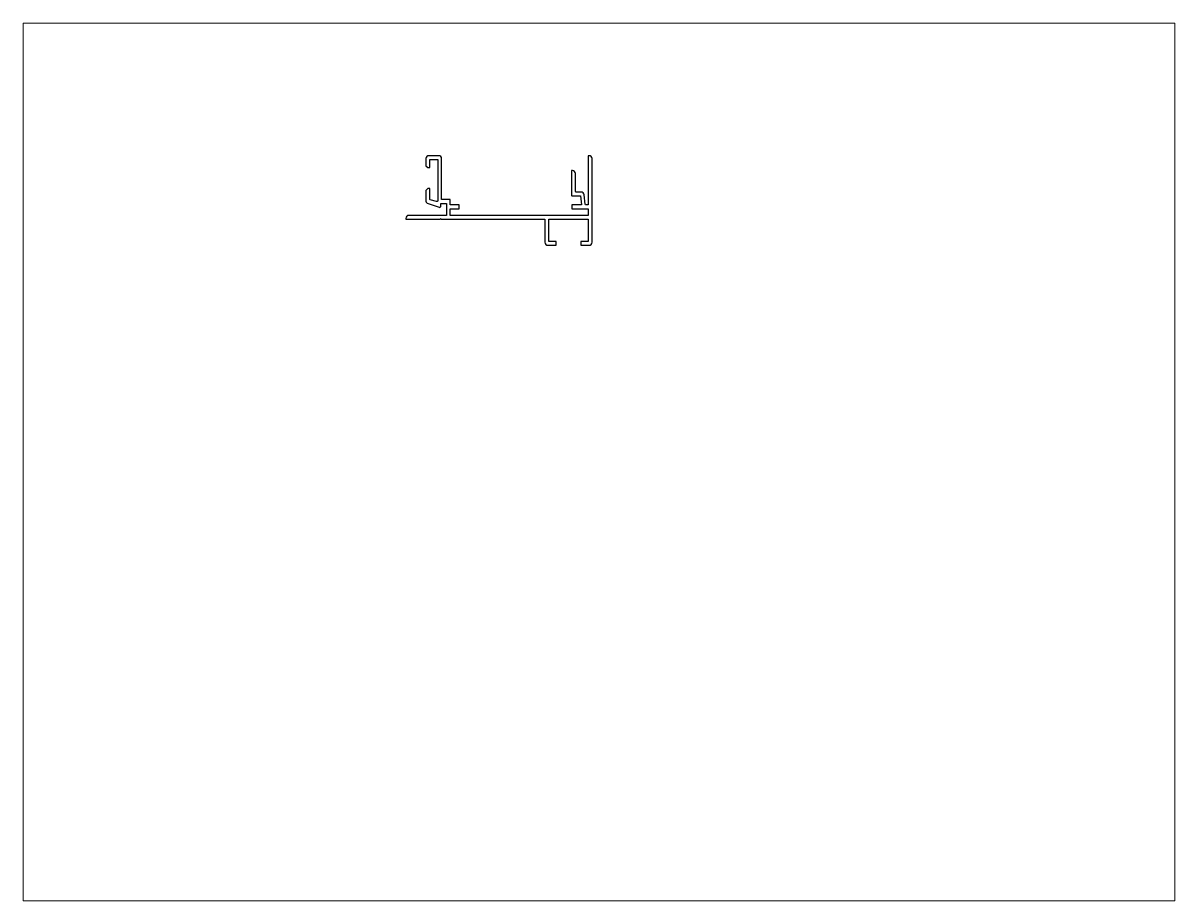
# Paper-space layout 'Layout1' of a CAD drawing. Extents: x 27 to 240, y 20 to 183.
# The model-space entities are those that its viewports show. They can reach past a viewport. Long polylines and large blocks are cut down to what shows.
import ezdxf

# ---------------------------------------------------------------- set-up
doc = ezdxf.new("R2010")
doc.units = 0
doc.header["$LTSCALE"] = 15
doc.layers.get('0').update_dxf_attribs({"linetype": 'CONTINUOUS'})

msp = doc.modelspace()

# ---------------------------------------------------------------- linework, layer by layer
at = {"color": 0, "linetype": 'CONTINUOUS', "ltscale": 0.05}
msp.add_lwpolyline([(125.82, 211.55), (137.37, 211.55), (137.52, 211.85), (137.67, 211.55), (172.42, 211.55), (172.42, 203.85, 0.414214), (173.42, 202.85), (176.17, 202.85), (176.17, 204.15), (173.72, 204.15), (173.72, 211.55), (186.92, 211.55), (186.92, 204.15), (184.47, 204.15), (184.47, 202.85), (187.22, 202.85, 0.414214), (188.22, 203.85), (188.22, 212.85), (188.22, 231.85, 0.414214), (187.22, 232.85), (186.92, 232.85), (186.92, 216.35), (186.18, 216.35, -0.380701), (185.88, 216.62), (185.52, 219.77, 0.380701), (184.52, 220.65), (182.92, 220.65, -0.414214), (182.62, 220.95), (182.62, 226.85, 0.414214), (181.62, 227.85), (181.32, 227.85), (181.32, 219.65, 0.414214), (181.62, 219.35), (184.26, 219.35), (184.61, 216.35), (181.42, 216.35), (181.42, 215.05), (186.92, 215.05), (186.92, 212.85), (140.72, 212.85), (140.72, 215.05), (143.72, 215.05), (143.72, 216.35), (140.72, 216.35), (140.72, 218.15), (137.82, 218.15), (137.82, 231.85, 0.414214), (136.82, 232.85), (133.52, 232.85, 0.414214), (132.52, 231.85), (132.52, 229.5), (133.17, 228.85), (133.82, 228.85), (133.82, 231.55), (136.52, 231.55), (136.52, 217.78, -0.553111), (136.08, 217.51), (133.98, 218.03, -0.287738), (133.82, 218.3), (133.82, 221.85), (133.17, 221.85), (132.52, 221.2), (132.52, 217.82, 0.263447), (133, 216.96), (137.04, 215.61, 0.613775), (137.52, 215.85), (137.52, 216.85), (139.42, 216.85), (139.42, 212.85), (126.82, 212.85, 0.414214), (125.82, 211.85)], format="xyb", close=True, dxfattribs=at)

psp = doc.layouts.get("Layout1")

# ---------------------------------------------------------------- viewports
at = {"layer": '0', "color": 0, "linetype": 'BYBLOCK', "ltscale": 0.05}
psp.add_viewport(center=(133.35, 101.6), size=(213.36, 162.56), view_center_point=(190.51, 130.3), view_height=293.8955, dxfattribs=at)

doc.saveas('drawing.dxf')
